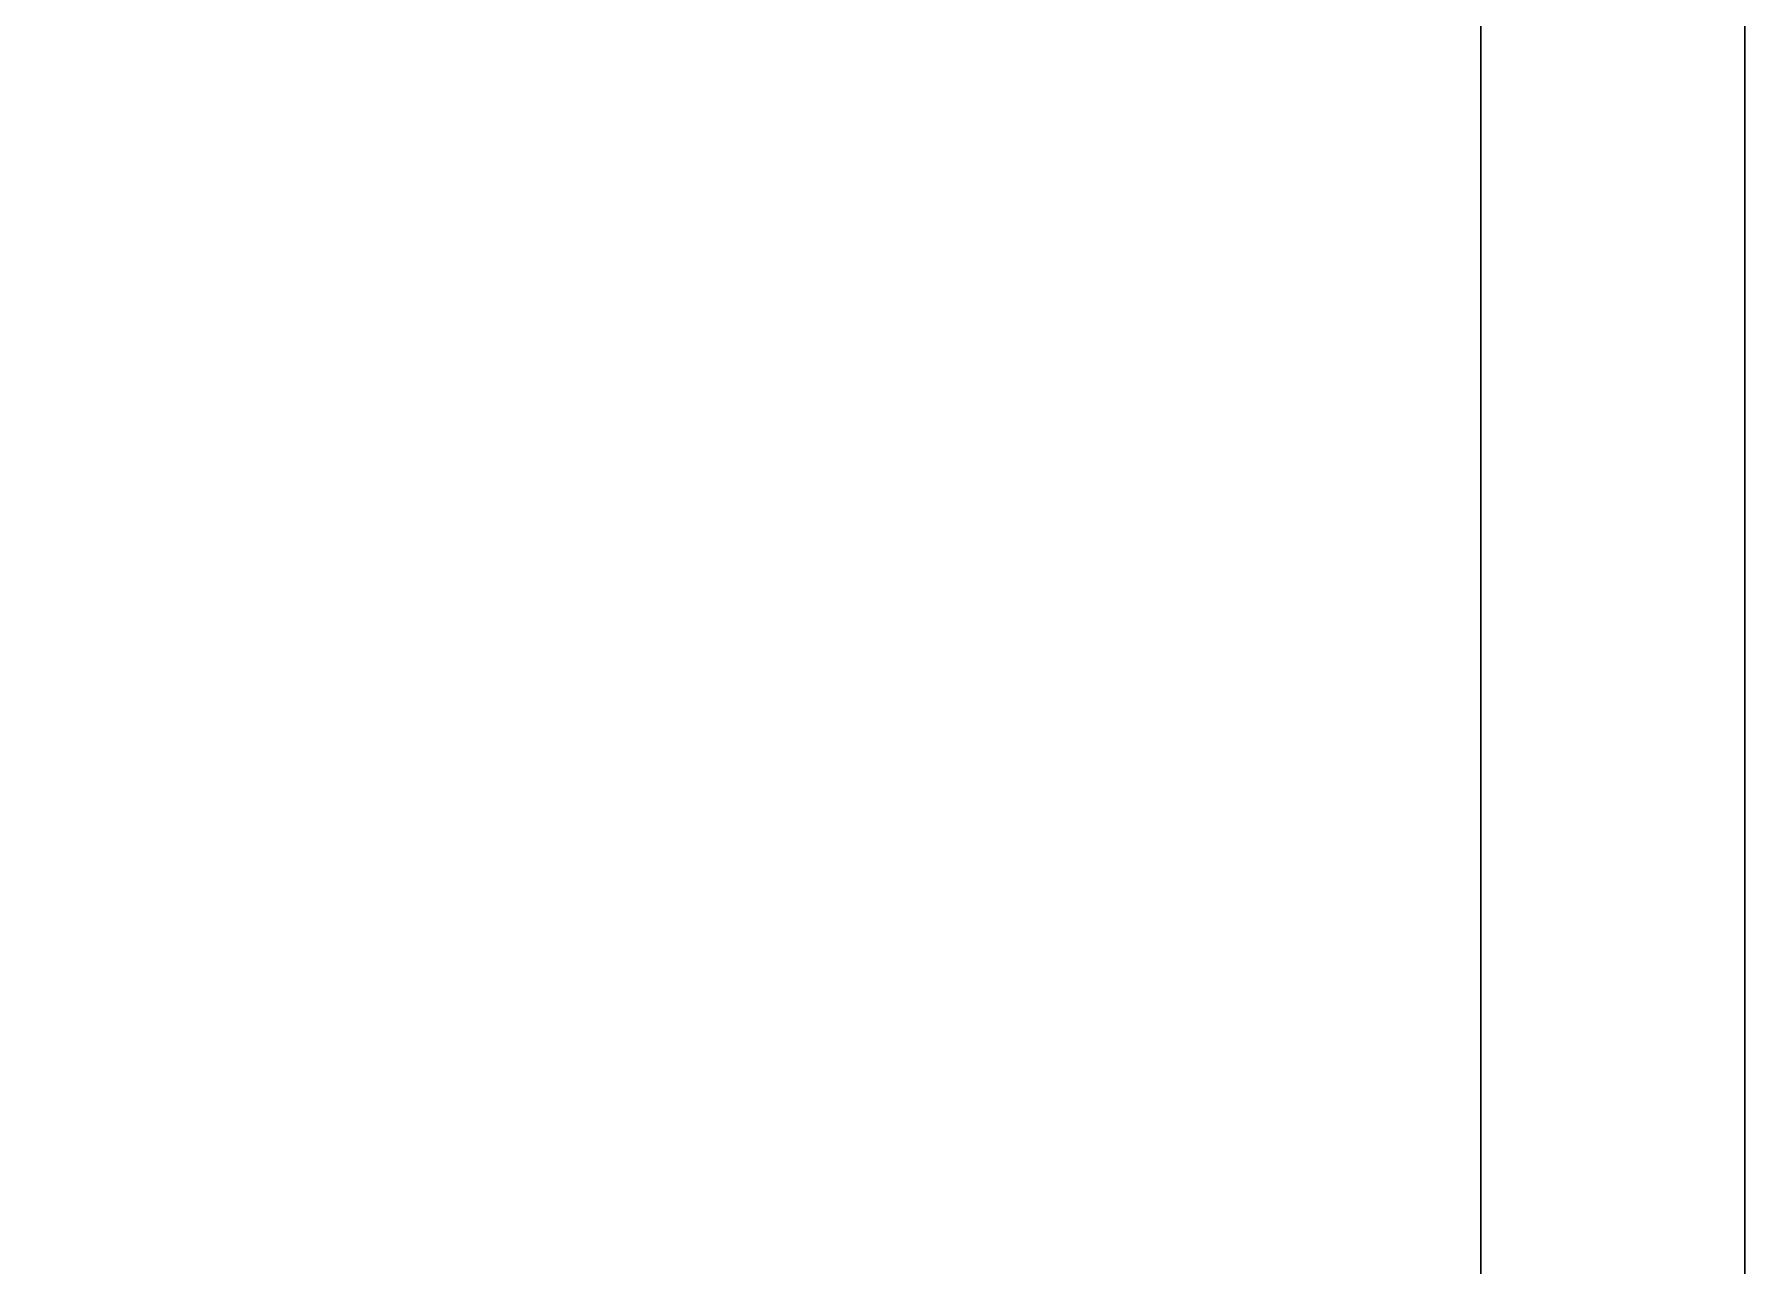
# Model space of a CAD drawing. Header units: metres. Extents: x 0 to 2800, y 0 to 2000.
# Drawn here: x 292.6 to 414.7, y 87.9 to 175.7 of the extents above; entities that cross this region are included whole.
import ezdxf

# ---------------------------------------------------------------- set-up
doc = ezdxf.new("R2010")
doc.units = ezdxf.units.M

msp = doc.modelspace()

# ---------------------------------------------------------------- linework, layer by layer
for points in [[(291.84, 0), (307.2, 0), (322.56, 0), (337.92, 0), (353.28, 0), (368.64, 0), (384, 0), (399.36, 0), (414.72, 0), (414.72, 15.36), (414.72, 30.72), (414.72, 46.08), (414.72, 61.44), (414.72, 76.8), (414.72, 92.16), (414.72, 107.52), (414.72, 122.88), (414.72, 138.24), (414.72, 153.6), (414.72, 168.96), (414.72, 184.32)], [(291.84, 0), (307.2, 0), (322.56, 0), (337.92, 0), (353.28, 0), (368.64, 0), (384, 0), (399.36, 0), (414.72, 0), (414.72, 15.36), (414.72, 30.72), (414.72, 46.08), (414.72, 61.44), (414.72, 76.8), (414.72, 92.16), (414.72, 107.52), (414.72, 122.88), (414.72, 138.24), (414.72, 153.6), (414.72, 168.96), (414.72, 184.32)], [(291.84, 0), (307.2, 0), (322.56, 0), (337.92, 0), (353.28, 0), (368.64, 0), (384, 0), (399.36, 0), (414.72, 0), (414.72, 15.36), (414.72, 30.72), (414.72, 46.08), (414.72, 61.44), (414.72, 76.8), (414.72, 92.16), (414.72, 107.52), (414.72, 122.88), (414.72, 138.24), (414.72, 153.6), (414.72, 168.96), (414.72, 184.32)], [(291.84, 0), (307.2, 0), (322.56, 0), (337.92, 0), (353.28, 0), (368.64, 0), (384, 0), (399.36, 0), (414.72, 0), (414.72, 15.36), (414.72, 30.72), (414.72, 46.08), (414.72, 61.44), (414.72, 76.8), (414.72, 92.16), (414.72, 107.52), (414.72, 122.88), (414.72, 138.24), (414.72, 153.6), (414.72, 168.96), (414.72, 184.32)], [(291.84, 0), (307.2, 0), (322.56, 0), (337.92, 0), (353.28, 0), (368.64, 0), (384, 0), (399.36, 0), (414.72, 0), (414.72, 15.36), (414.72, 30.72), (414.72, 46.08), (414.72, 61.44), (414.72, 76.8), (414.72, 92.16), (414.72, 107.52), (414.72, 122.88), (414.72, 138.24), (414.72, 153.6), (414.72, 168.96), (414.72, 184.32)], [(291.84, 0), (307.2, 0), (322.56, 0), (337.92, 0), (353.28, 0), (368.64, 0), (384, 0), (399.36, 0), (414.72, 0), (414.72, 15.36), (414.72, 30.72), (414.72, 46.08), (414.72, 61.44), (414.72, 76.8), (414.72, 92.16), (414.72, 107.52), (414.72, 122.88), (414.72, 138.24), (414.72, 153.6), (414.72, 168.96), (414.72, 184.32)], [(395.87, 177.56), (395.87, 171.21), (395.87, 164.87), (395.87, 158.52), (395.87, 152.17), (395.87, 145.82), (395.87, 139.48), (395.87, 133.13), (395.87, 126.78), (395.87, 120.44), (395.87, 114.09), (395.87, 107.74), (395.87, 101.4), (395.87, 95.05), (395.87, 88.7), (395.87, 82.35)], [(395.87, 82.35), (395.87, 88.7), (395.87, 95.05), (395.87, 101.4), (395.87, 107.74), (395.87, 114.09), (395.87, 120.44), (395.87, 126.78), (395.87, 133.13), (395.87, 139.48), (395.87, 145.82), (395.87, 152.17), (395.87, 158.52), (395.87, 164.87), (395.87, 171.21), (395.87, 177.56)], [(395.87, 177.56), (395.87, 171.21), (395.87, 164.87), (395.87, 158.52), (395.87, 152.17), (395.87, 145.82), (395.87, 139.48), (395.87, 133.13), (395.87, 126.78), (395.87, 120.44), (395.87, 114.09), (395.87, 107.74), (395.87, 101.4), (395.87, 95.05), (395.87, 88.7), (395.87, 82.35)], [(395.87, 82.35), (395.87, 88.7), (395.87, 95.05), (395.87, 101.4), (395.87, 107.74), (395.87, 114.09), (395.87, 120.44), (395.87, 126.78), (395.87, 133.13), (395.87, 139.48), (395.87, 145.82), (395.87, 152.17), (395.87, 158.52), (395.87, 164.87), (395.87, 171.21), (395.87, 177.56)], [(395.87, 177.56), (395.87, 171.21), (395.87, 164.87), (395.87, 158.52), (395.87, 152.17), (395.87, 145.82), (395.87, 139.48), (395.87, 133.13), (395.87, 126.78), (395.87, 120.44), (395.87, 114.09), (395.87, 107.74), (395.87, 101.4), (395.87, 95.05), (395.87, 88.7), (395.87, 82.35)], [(395.87, 82.35), (395.87, 88.7), (395.87, 95.05), (395.87, 101.4), (395.87, 107.74), (395.87, 114.09), (395.87, 120.44), (395.87, 126.78), (395.87, 133.13), (395.87, 139.48), (395.87, 145.82), (395.87, 152.17), (395.87, 158.52), (395.87, 164.87), (395.87, 171.21), (395.87, 177.56)], [(395.87, 177.56), (395.87, 171.21), (395.87, 164.87), (395.87, 158.52), (395.87, 152.17), (395.87, 145.82), (395.87, 139.48), (395.87, 133.13), (395.87, 126.78), (395.87, 120.44), (395.87, 114.09), (395.87, 107.74), (395.87, 101.4), (395.87, 95.05), (395.87, 88.7), (395.87, 82.35)], [(395.87, 82.35), (395.87, 88.7), (395.87, 95.05), (395.87, 101.4), (395.87, 107.74), (395.87, 114.09), (395.87, 120.44), (395.87, 126.78), (395.87, 133.13), (395.87, 139.48), (395.87, 145.82), (395.87, 152.17), (395.87, 158.52), (395.87, 164.87), (395.87, 171.21), (395.87, 177.56)], [(395.87, 177.56), (395.87, 171.21), (395.87, 164.87), (395.87, 158.52), (395.87, 152.17), (395.87, 145.82), (395.87, 139.48), (395.87, 133.13), (395.87, 126.78), (395.87, 120.44), (395.87, 114.09), (395.87, 107.74), (395.87, 101.4), (395.87, 95.05), (395.87, 88.7), (395.87, 82.35)], [(395.87, 82.35), (395.87, 88.7), (395.87, 95.05), (395.87, 101.4), (395.87, 107.74), (395.87, 114.09), (395.87, 120.44), (395.87, 126.78), (395.87, 133.13), (395.87, 139.48), (395.87, 145.82), (395.87, 152.17), (395.87, 158.52), (395.87, 164.87), (395.87, 171.21), (395.87, 177.56)], [(395.87, 177.56), (395.87, 171.21), (395.87, 164.87), (395.87, 158.52), (395.87, 152.17), (395.87, 145.82), (395.87, 139.48), (395.87, 133.13), (395.87, 126.78), (395.87, 120.44), (395.87, 114.09), (395.87, 107.74), (395.87, 101.4), (395.87, 95.05), (395.87, 88.7), (395.87, 82.35)], [(395.87, 82.35), (395.87, 88.7), (395.87, 95.05), (395.87, 101.4), (395.87, 107.74), (395.87, 114.09), (395.87, 120.44), (395.87, 126.78), (395.87, 133.13), (395.87, 139.48), (395.87, 145.82), (395.87, 152.17), (395.87, 158.52), (395.87, 164.87), (395.87, 171.21), (395.87, 177.56)], [(414.72, 176.64), (414.72, 161.28), (414.72, 145.92), (414.72, 130.56), (414.72, 115.2), (414.72, 99.84), (414.72, 84.48), (414.72, 69.12), (414.72, 53.76), (414.72, 38.4), (414.72, 23.04), (414.72, 7.68), (407.04, 0), (391.68, 0), (376.32, 0), (360.96, 0), (345.6, 0), (330.24, 0), (314.88, 0), (299.52, 0), (284.16, 0)], [(414.72, 176.64), (414.72, 161.28), (414.72, 145.92), (414.72, 130.56), (414.72, 115.2), (414.72, 99.84), (414.72, 84.48), (414.72, 69.12), (414.72, 53.76), (414.72, 38.4), (414.72, 23.04), (414.72, 7.68), (407.04, 0), (391.68, 0), (376.32, 0), (360.96, 0), (345.6, 0), (330.24, 0), (314.88, 0), (299.52, 0), (284.16, 0)], [(414.72, 176.64), (414.72, 161.28), (414.72, 145.92), (414.72, 130.56), (414.72, 115.2), (414.72, 99.84), (414.72, 84.48), (414.72, 69.12), (414.72, 53.76), (414.72, 38.4), (414.72, 23.04), (414.72, 7.68), (407.04, 0), (391.68, 0), (376.32, 0), (360.96, 0), (345.6, 0), (330.24, 0), (314.88, 0), (299.52, 0), (284.16, 0)], [(414.72, 176.64), (414.72, 161.28), (414.72, 145.92), (414.72, 130.56), (414.72, 115.2), (414.72, 99.84), (414.72, 84.48), (414.72, 69.12), (414.72, 53.76), (414.72, 38.4), (414.72, 23.04), (414.72, 7.68), (407.04, 0), (391.68, 0), (376.32, 0), (360.96, 0), (345.6, 0), (330.24, 0), (314.88, 0), (299.52, 0), (284.16, 0)], [(414.72, 176.64), (414.72, 161.28), (414.72, 145.92), (414.72, 130.56), (414.72, 115.2), (414.72, 99.84), (414.72, 84.48), (414.72, 69.12), (414.72, 53.76), (414.72, 38.4), (414.72, 23.04), (414.72, 7.68), (407.04, 0), (391.68, 0), (376.32, 0), (360.96, 0), (345.6, 0), (330.24, 0), (314.88, 0), (299.52, 0), (284.16, 0)], [(414.72, 176.64), (414.72, 161.28), (414.72, 145.92), (414.72, 130.56), (414.72, 115.2), (414.72, 99.84), (414.72, 84.48), (414.72, 69.12), (414.72, 53.76), (414.72, 38.4), (414.72, 23.04), (414.72, 7.68), (407.04, 0), (391.68, 0), (376.32, 0), (360.96, 0), (345.6, 0), (330.24, 0), (314.88, 0), (299.52, 0), (284.16, 0)], [(414.72, 176.64), (414.72, 161.28), (414.72, 145.92), (414.72, 130.56), (414.72, 115.2), (414.72, 99.84), (414.72, 84.48), (414.72, 69.12), (414.72, 53.76), (414.72, 38.4), (414.72, 23.04), (414.72, 7.68), (407.04, 0), (391.68, 0), (376.32, 0), (360.96, 0), (345.6, 0), (330.24, 0), (314.88, 0), (299.52, 0), (284.16, 0)], [(414.72, 176.64), (414.72, 161.28), (414.72, 145.92), (414.72, 130.56), (414.72, 115.2), (414.72, 99.84), (414.72, 84.48), (414.72, 69.12), (414.72, 53.76), (414.72, 38.4), (414.72, 23.04), (414.72, 7.68), (407.04, 0), (391.68, 0), (376.32, 0), (360.96, 0), (345.6, 0), (330.24, 0), (314.88, 0), (299.52, 0), (284.16, 0)], [(414.72, 176.64), (414.72, 161.28), (414.72, 145.92), (414.72, 130.56), (414.72, 115.2), (414.72, 99.84), (414.72, 84.48), (414.72, 69.12), (414.72, 53.76), (414.72, 38.4), (414.72, 23.04), (414.72, 7.68), (407.04, 0), (391.68, 0), (376.32, 0), (360.96, 0), (345.6, 0), (330.24, 0), (314.88, 0), (299.52, 0), (284.16, 0)], [(414.72, 176.64), (414.72, 161.28), (414.72, 145.92), (414.72, 130.56), (414.72, 115.2), (414.72, 99.84), (414.72, 84.48), (414.72, 69.12), (414.72, 53.76), (414.72, 38.4), (414.72, 23.04), (414.72, 7.68), (407.04, 0), (391.68, 0), (376.32, 0), (360.96, 0), (345.6, 0), (330.24, 0), (314.88, 0), (299.52, 0), (284.16, 0)], [(414.72, 176.64), (414.72, 161.28), (414.72, 145.92), (414.72, 130.56), (414.72, 115.2), (414.72, 99.84), (414.72, 84.48), (414.72, 69.12), (414.72, 53.76), (414.72, 38.4), (414.72, 23.04), (414.72, 7.68), (407.04, 0), (391.68, 0), (376.32, 0), (360.96, 0), (345.6, 0), (330.24, 0), (314.88, 0), (299.52, 0), (284.16, 0)], [(414.72, 176.64), (414.72, 161.28), (414.72, 145.92), (414.72, 130.56), (414.72, 115.2), (414.72, 99.84), (414.72, 84.48), (414.72, 69.12), (414.72, 53.76), (414.72, 38.4), (414.72, 23.04), (414.72, 7.68), (407.04, 0), (391.68, 0), (376.32, 0), (360.96, 0), (345.6, 0), (330.24, 0), (314.88, 0), (299.52, 0), (284.16, 0)], [(395.87, 176.29), (395.87, 162.33), (395.87, 148.36), (395.87, 134.4), (395.87, 120.44), (395.87, 106.47), (395.87, 92.51), (395.87, 78.55), (395.87, 64.58), (395.87, 50.62), (395.87, 36.65), (395.87, 22.69), (388.89, 15.71), (374.92, 15.71), (360.96, 15.71), (347, 15.71), (333.03, 15.71), (319.07, 15.71), (305.11, 15.71), (291.14, 15.71)], [(395.87, 176.29), (395.87, 162.33), (395.87, 148.36), (395.87, 134.4), (395.87, 120.44), (395.87, 106.47), (395.87, 92.51), (395.87, 78.55), (395.87, 64.58), (395.87, 50.62), (395.87, 36.65), (395.87, 22.69), (388.89, 15.71), (374.92, 15.71), (360.96, 15.71), (347, 15.71), (333.03, 15.71), (319.07, 15.71), (305.11, 15.71), (291.14, 15.71)], [(291.14, 15.71), (305.11, 15.71), (319.07, 15.71), (333.03, 15.71), (347, 15.71), (360.96, 15.71), (374.92, 15.71), (388.89, 15.71), (395.87, 22.69), (395.87, 36.65), (395.87, 50.62), (395.87, 64.58), (395.87, 78.55), (395.87, 92.51), (395.87, 106.47), (395.87, 120.44), (395.87, 134.4), (395.87, 148.36), (395.87, 162.33), (395.87, 176.29)], [(291.14, 15.71), (305.11, 15.71), (319.07, 15.71), (333.03, 15.71), (347, 15.71), (360.96, 15.71), (374.92, 15.71), (388.89, 15.71), (395.87, 22.69), (395.87, 36.65), (395.87, 50.62), (395.87, 64.58), (395.87, 78.55), (395.87, 92.51), (395.87, 106.47), (395.87, 120.44), (395.87, 134.4), (395.87, 148.36), (395.87, 162.33), (395.87, 176.29)], [(395.87, 176.29), (395.87, 162.33), (395.87, 148.36), (395.87, 134.4), (395.87, 120.44), (395.87, 106.47), (395.87, 92.51), (395.87, 78.55), (395.87, 64.58), (395.87, 50.62), (395.87, 36.65), (395.87, 22.69), (388.89, 15.71), (374.92, 15.71), (360.96, 15.71), (347, 15.71), (333.03, 15.71), (319.07, 15.71), (305.11, 15.71), (291.14, 15.71)], [(395.87, 176.29), (395.87, 162.33), (395.87, 148.36), (395.87, 134.4), (395.87, 120.44), (395.87, 106.47), (395.87, 92.51), (395.87, 78.55), (395.87, 64.58), (395.87, 50.62), (395.87, 36.65), (395.87, 22.69), (388.89, 15.71), (374.92, 15.71), (360.96, 15.71), (347, 15.71), (333.03, 15.71), (319.07, 15.71), (305.11, 15.71), (291.14, 15.71)], [(395.87, 176.29), (395.87, 162.33), (395.87, 148.36), (395.87, 134.4), (395.87, 120.44), (395.87, 106.47), (395.87, 92.51), (395.87, 78.55), (395.87, 64.58), (395.87, 50.62), (395.87, 36.65), (395.87, 22.69), (388.89, 15.71), (374.92, 15.71), (360.96, 15.71), (347, 15.71), (333.03, 15.71), (319.07, 15.71), (305.11, 15.71), (291.14, 15.71)], [(395.87, 176.29), (395.87, 162.33), (395.87, 148.36), (395.87, 134.4), (395.87, 120.44), (395.87, 106.47), (395.87, 92.51), (395.87, 78.55), (395.87, 64.58), (395.87, 50.62), (395.87, 36.65), (395.87, 22.69), (388.89, 15.71), (374.92, 15.71), (360.96, 15.71), (347, 15.71), (333.03, 15.71), (319.07, 15.71), (305.11, 15.71), (291.14, 15.71)], [(395.87, 176.29), (395.87, 162.33), (395.87, 148.36), (395.87, 134.4), (395.87, 120.44), (395.87, 106.47), (395.87, 92.51), (395.87, 78.55), (395.87, 64.58), (395.87, 50.62), (395.87, 36.65), (395.87, 22.69), (388.89, 15.71), (374.92, 15.71), (360.96, 15.71), (347, 15.71), (333.03, 15.71), (319.07, 15.71), (305.11, 15.71), (291.14, 15.71)], [(395.87, 176.29), (395.87, 162.33), (395.87, 148.36), (395.87, 134.4), (395.87, 120.44), (395.87, 106.47), (395.87, 92.51), (395.87, 78.55), (395.87, 64.58), (395.87, 50.62), (395.87, 36.65), (395.87, 22.69), (388.89, 15.71), (374.92, 15.71), (360.96, 15.71), (347, 15.71), (333.03, 15.71), (319.07, 15.71), (305.11, 15.71), (291.14, 15.71)], [(395.87, 176.29), (395.87, 162.33), (395.87, 148.36), (395.87, 134.4), (395.87, 120.44), (395.87, 106.47), (395.87, 92.51), (395.87, 78.55), (395.87, 64.58), (395.87, 50.62), (395.87, 36.65), (395.87, 22.69), (388.89, 15.71), (374.92, 15.71), (360.96, 15.71), (347, 15.71), (333.03, 15.71), (319.07, 15.71), (305.11, 15.71), (291.14, 15.71)], [(395.87, 176.29), (395.87, 162.33), (395.87, 148.36), (395.87, 134.4), (395.87, 120.44), (395.87, 106.47), (395.87, 92.51), (395.87, 78.55), (395.87, 64.58), (395.87, 50.62), (395.87, 36.65), (395.87, 22.69), (388.89, 15.71), (374.92, 15.71), (360.96, 15.71), (347, 15.71), (333.03, 15.71), (319.07, 15.71), (305.11, 15.71), (291.14, 15.71)]]:
    msp.add_lwpolyline(points)

doc.saveas('drawing.dxf')
